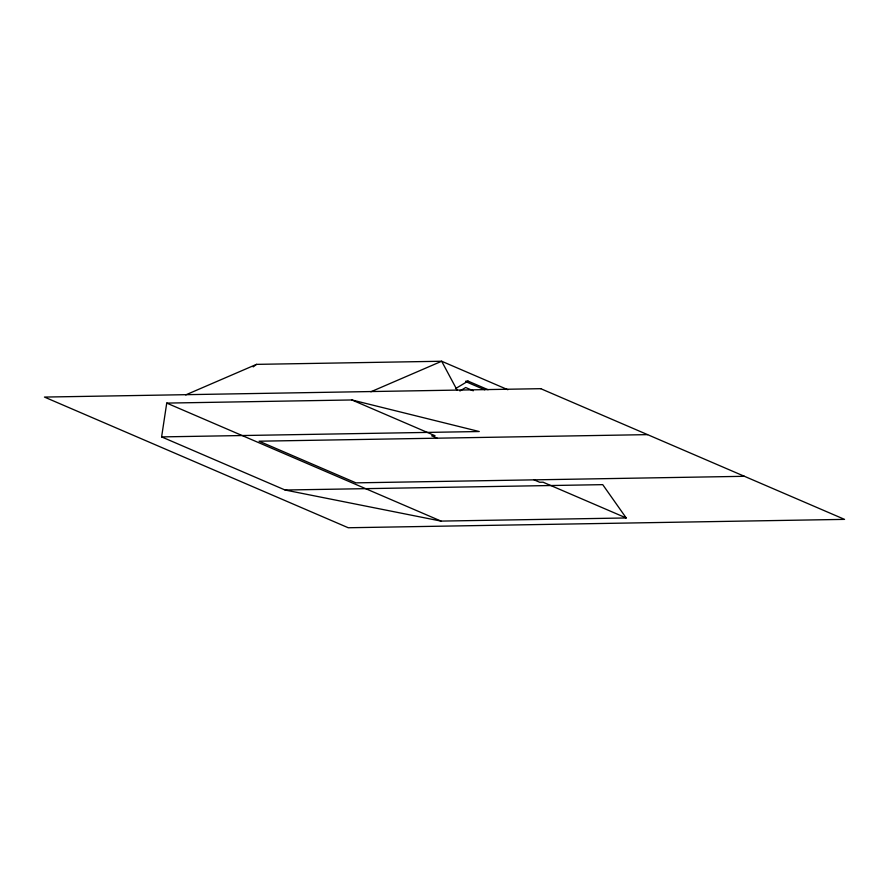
<?xml version="1.0" encoding="UTF-8"?>
<svg xmlns="http://www.w3.org/2000/svg" width="889" height="889" viewBox="0 0 889 889"><rect width="100%" height="100%" fill="white"/><g stroke="black" fill="none" stroke-linecap="round" stroke-linejoin="round"><path stroke-width="1.33" d="M161.609 436.899L166.732 403.095L351.888 399.961L479.26 431.532L161.609 436.899L285.08 490.017L441.044 521.098L626.212 517.965L602.731 484.649L285.08 490.017M253.187 366.901L256.499 364.368L441.666 361.245L507.852 389.715M455.535 388.626L468.059 381.103L488.061 389.715M459.913 390.982L465.68 387.515L473.27 390.793M185.69 394.916L256.499 364.368M370.857 391.782L441.666 361.245L457.224 390.327M465.803 381.148L468.059 381.103M647.57 434.632L259.077 441.2L355.933 482.86L744.426 476.304M465.925 381.703L484.683 389.771M351.888 399.961L435.032 435.732L431.654 435.788L437.244 438.188M626.212 517.965L543.068 482.205L539.69 482.26L534.1 479.86M166.732 403.095L441.044 521.098M540.745 388.682L44.45 397.072L348.255 527.755L844.55 519.376L540.745 388.682"/></g></svg>
